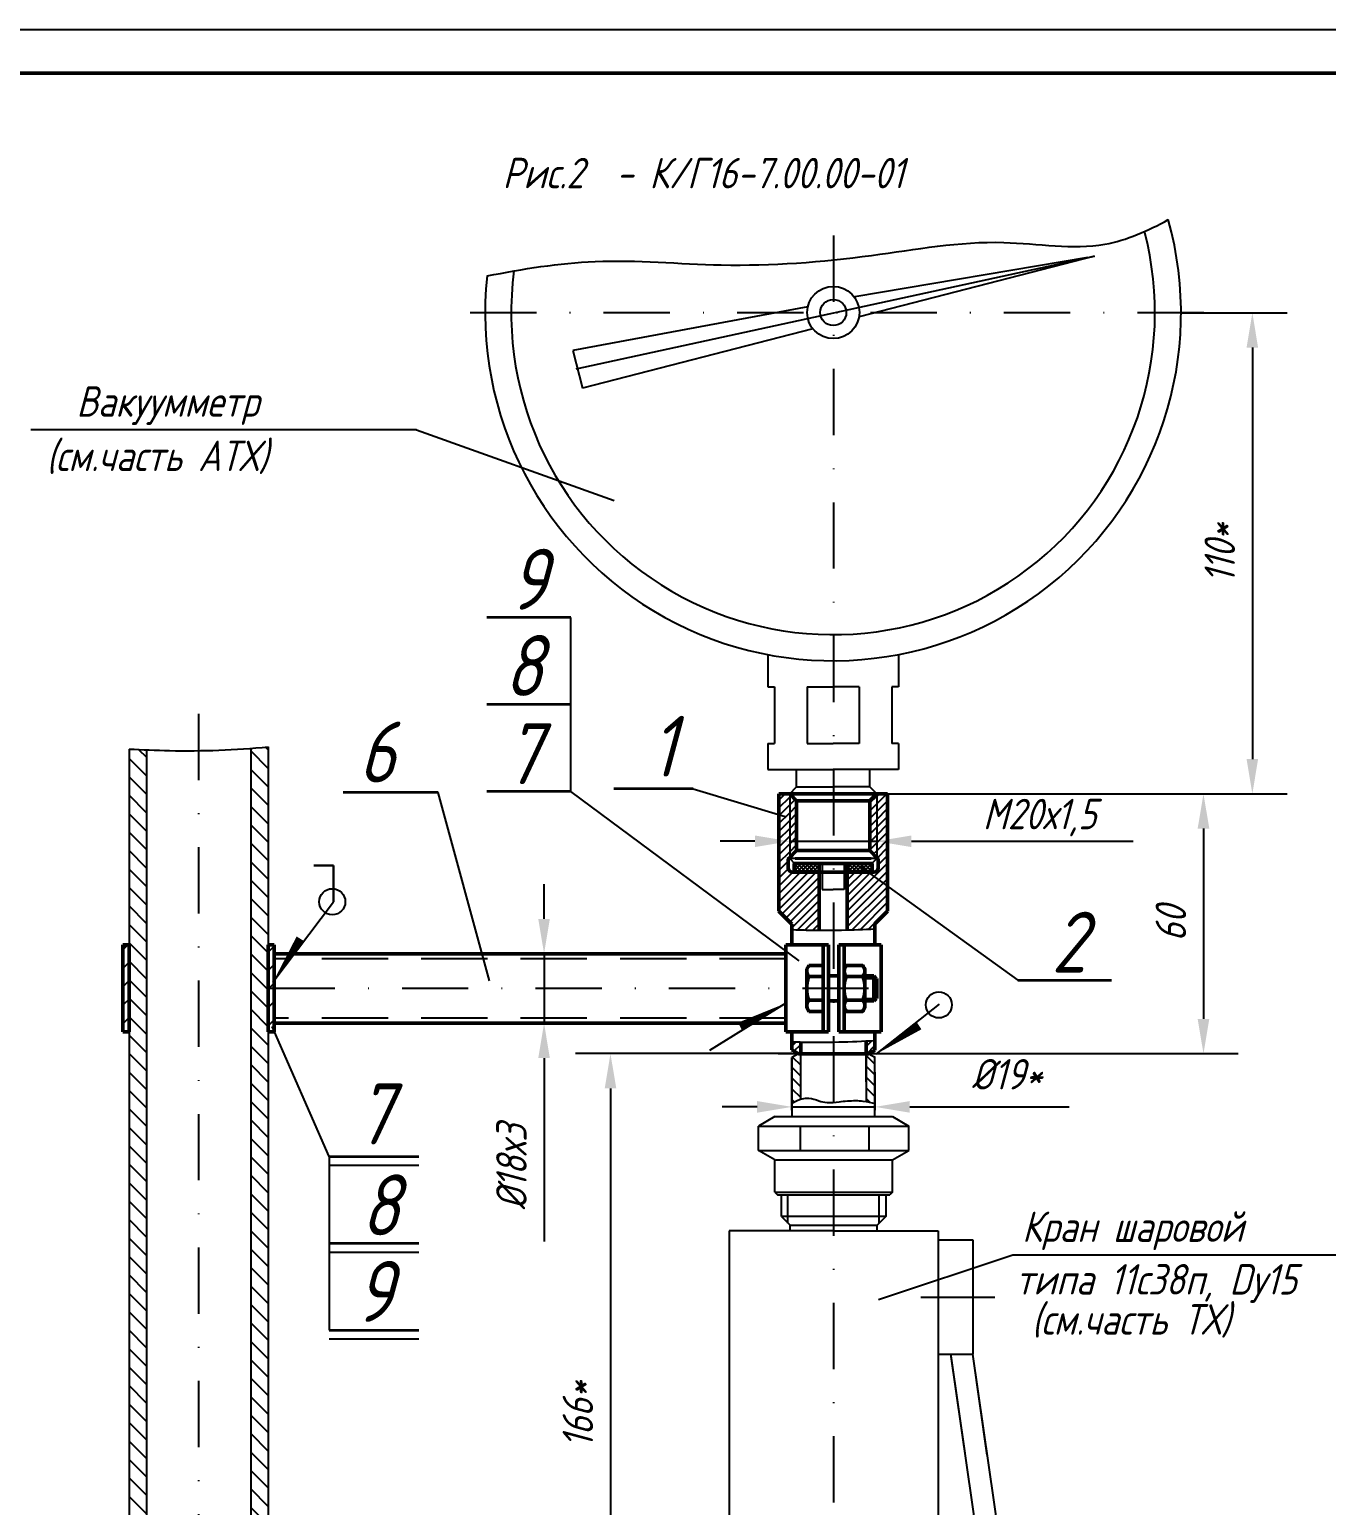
# Model space of a CAD drawing. Header units: inches. Extents: x 7325 to 7955, y 1362 to 1659.
# Drawn here: x 7471.5 to 7620.6, y 1489.2 to 1658.9 of the extents above; entities that cross this region are included whole.
import ezdxf

# ---------------------------------------------------------------- set-up
doc = ezdxf.new("R2010")
doc.units = ezdxf.units.IN
doc.header["$LTSCALE"] = 0.6
doc.header["$MEASUREMENT"] = 0
doc.linetypes.add('DASHDOT', pattern=[25.4, 12.7, -6.35, 0, -6.35])
doc.linetypes.add('DASHED', pattern=[19.05, 12.7, -6.35])
doc.styles.get("Standard").update_dxf_attribs({"font": 'romand.shx', "width": 0.8, "oblique": 15, "height": 3.5})
doc.dimstyles.get("Standard").update_dxf_attribs({"dimtxt": 3.5, "dimasz": 4, "dimexe": 4, "dimexo": 0, "dimgap": 2, "dimtad": 1, "dimrnd": 0.05, "dimtxsty": 'Standard', "dimcen": 0.09, "dimadec": 0, "dimazin": 2, "dimtfac": 1, "dimtmove": 0, "dimatfit": 3, "dimfxl": 0.18, "dimtolj": 1, "dimtzin": 0, "dimlwd": 25, "dimlwe": 25, "dimarcsym": 0})

# ---------------------------------------------------------------- blocks, each defined once
blk = doc.blocks.new('*X8')
at = {"color": 0}
for p, q in [((1145.52, 802.47), (1147.24, 804.19)), ((1145.52, 803.37), (1146.34, 804.19)), ((1147.42, 802.19), (1145.52, 804.09)), ((1146.53, 802.19), (1145.52, 803.2)), ((1145.63, 802.19), (1145.52, 802.3)), ((1146.13, 802.19), (1148.13, 804.19)), ((1148.32, 802.19), (1146.32, 804.19)), ((1147.03, 802.19), (1149.03, 804.19)), ((1149.22, 802.19), (1147.22, 804.19)), ((1147.93, 802.19), (1149.93, 804.19)), ((1150.12, 802.19), (1148.12, 804.19)), ((1148.83, 802.19), (1150.83, 804.19)), ((1151.02, 802.19), (1149.02, 804.19)), ((1149.73, 802.19), (1151.27, 803.73)), ((1151.27, 802.83), (1149.91, 804.19)), ((1150.62, 802.19), (1151.27, 802.84)), ((1151.27, 803.73), (1150.81, 804.19)), ((1157.77, 803.95), (1158.01, 804.19)), ((1157.77, 803.05), (1158.91, 804.19)), ((1159.1, 802.19), (1157.77, 803.52)), ((1158.2, 802.19), (1157.77, 802.62)), ((1157.81, 802.19), (1159.81, 804.19)), ((1160, 802.19), (1158, 804.19)), ((1158.71, 802.19), (1160.71, 804.19)), ((1160.89, 802.19), (1158.89, 804.19)), ((1159.6, 802.19), (1161.6, 804.19)), ((1161.79, 802.19), (1159.79, 804.19)), ((1160.5, 802.19), (1162.5, 804.19)), ((1162.69, 802.19), (1160.69, 804.19)), ((1161.4, 802.19), (1163.4, 804.19)), ((1163.52, 802.26), (1161.59, 804.19)), ((1162.3, 802.19), (1163.52, 803.41)), ((1163.52, 803.16), (1162.49, 804.19)), ((1163.2, 802.19), (1163.52, 802.51)), ((1163.52, 804.05), (1163.38, 804.19))]:
    blk.add_line(p, q, dxfattribs=at)
blk = doc.blocks.new('*D12')
at = {"color": 0, "lineweight": 25, "transparency": 16777216}
for p, q in [((7559.1, 1534.67), (7559.1, 1539.06)), ((7568.66, 1534.67), (7568.66, 1539.06)), ((7555.1, 1535.06), (7551.1, 1535.06)), ((7559.1, 1535.06), (7568.66, 1535.06)), ((7572.66, 1535.06), (7590.97, 1535.06))]:
    blk.add_line(p, q, dxfattribs=at)
at = {"color": 0, "transparency": 16777216}
for points in [[(7555.1, 1535.73), (7555.1, 1534.39), (7559.1, 1535.06)], [(7572.66, 1535.73), (7572.66, 1534.39), (7568.66, 1535.06)]]:
    blk.add_solid(points, dxfattribs=at)
at = {"layer": 'DEFPOINTS', "color": 0, "transparency": 16777216}
for p in [(7559.1, 1535.06), (7559.1, 1534.67), (7568.66, 1534.67)]:
    blk.add_point(p, dxfattribs=at)
at = {"color": 0, "transparency": 16777216, "insert": (7583.82, 1538.81), "char_height": 3.5, "attachment_point": 5}
blk.add_mtext('\\A1;%%C19*', dxfattribs=at)
blk = doc.blocks.new('*D18')
at = {"color": 0, "lineweight": 25, "transparency": 16777216}
for p, q in [((7559.1, 1541.18), (7534.25, 1541.18)), ((7538.25, 1537.18), (7538.25, 1462.18)), ((7559.41, 1458.18), (7534.25, 1458.18))]:
    blk.add_line(p, q, dxfattribs=at)
at = {"color": 0, "transparency": 16777216}
for points in [[(7537.59, 1537.18), (7538.92, 1537.18), (7538.25, 1541.18)], [(7537.59, 1462.18), (7538.92, 1462.18), (7538.25, 1458.18)]]:
    blk.add_solid(points, dxfattribs=at)
at = {"layer": 'DEFPOINTS', "color": 0, "transparency": 16777216}
for p in [(7559.1, 1541.18), (7538.25, 1458.18), (7559.41, 1458.18)]:
    blk.add_point(p, dxfattribs=at)
at = {"color": 0, "transparency": 16777216, "insert": (7534.5, 1499.68), "char_height": 3.5, "attachment_point": 5, "rotation": 90}
blk.add_mtext('\\A1;166*', dxfattribs=at)
blk = doc.blocks.new('*D31')
at = {"color": 0, "lineweight": 25, "transparency": 16777216}
for p, q in [((7570.1, 1571.06), (7610.42, 1571.06)), ((7606.42, 1567.06), (7606.42, 1545.18)), ((7567.93, 1541.18), (7610.42, 1541.18))]:
    blk.add_line(p, q, dxfattribs=at)
at = {"color": 0, "transparency": 16777216}
for points in [[(7605.75, 1567.06), (7607.09, 1567.06), (7606.42, 1571.06)], [(7605.75, 1545.18), (7607.09, 1545.18), (7606.42, 1541.18)]]:
    blk.add_solid(points, dxfattribs=at)
at = {"layer": 'DEFPOINTS', "color": 0, "transparency": 16777216}
for p in [(7570.1, 1571.06), (7567.93, 1541.18), (7606.42, 1541.18)]:
    blk.add_point(p, dxfattribs=at)
at = {"color": 0, "transparency": 16777216, "insert": (7602.67, 1556.12), "char_height": 3.5, "attachment_point": 5, "rotation": 90}
blk.add_mtext('\\A1;60', dxfattribs=at)
blk = doc.blocks.new('*D33')
at = {"color": 0, "lineweight": 25, "transparency": 16777216}
for p, q in [((7603.84, 1626.36), (7616.04, 1626.36)), ((7612.04, 1622.36), (7612.04, 1575.06)), ((7570.1, 1571.06), (7616.04, 1571.06))]:
    blk.add_line(p, q, dxfattribs=at)
at = {"color": 0, "transparency": 16777216}
for points in [[(7611.37, 1622.36), (7612.7, 1622.36), (7612.04, 1626.36)], [(7611.37, 1575.06), (7612.7, 1575.06), (7612.04, 1571.06)]]:
    blk.add_solid(points, dxfattribs=at)
at = {"layer": 'DEFPOINTS', "color": 0, "transparency": 16777216}
for p in [(7603.84, 1626.36), (7570.1, 1571.06), (7612.04, 1571.06)]:
    blk.add_point(p, dxfattribs=at)
at = {"color": 0, "transparency": 16777216, "insert": (7608.29, 1598.71), "char_height": 3.5, "attachment_point": 5, "rotation": 90}
blk.add_mtext('\\A1;110*', dxfattribs=at)
blk = doc.blocks.new('*D46')
at = {"color": 0, "lineweight": 25, "transparency": 16777216}
for p, q in [((7530.62, 1556.68), (7530.62, 1560.68)), ((7499.61, 1552.68), (7534.62, 1552.68)), ((7530.62, 1552.68), (7530.62, 1544.68)), ((7499.61, 1544.68), (7534.62, 1544.68)), ((7530.62, 1540.68), (7530.62, 1519.6))]:
    blk.add_line(p, q, dxfattribs=at)
at = {"color": 0, "transparency": 16777216}
for points in [[(7529.95, 1556.68), (7531.28, 1556.68), (7530.62, 1552.68)], [(7529.95, 1540.68), (7531.28, 1540.68), (7530.62, 1544.68)]]:
    blk.add_solid(points, dxfattribs=at)
at = {"layer": 'DEFPOINTS', "color": 0, "transparency": 16777216}
for p in [(7499.61, 1552.68), (7499.61, 1544.68), (7530.62, 1544.68)]:
    blk.add_point(p, dxfattribs=at)
at = {"color": 0, "transparency": 16777216, "insert": (7526.87, 1528.14), "char_height": 3.5, "attachment_point": 5, "rotation": 90}
blk.add_mtext('\\A1;%%C18х3', dxfattribs=at)

msp = doc.modelspace()

# ---------------------------------------------------------------- hatches: boundary and pattern name
h = msp.add_hatch()
h.set_pattern_fill('ANSI31', color=256, scale=12, angle=90)
edge = h.paths.add_edge_path()
edge.add_spline(control_points=[(7484.908, 1576.114), (7484.241, 1576.143), (7483.575, 1576.176), (7482.908, 1576.209)], knot_values=[26.0434142, 26.0434142, 26.0434142, 26.0434142, 28.0404309, 28.0404309, 28.0404309, 28.0404309], degree=3, periodic=0)
edge.add_line((7482.908, 1576.209), (7482.908, 1373.844))
edge.add_spline(control_points=[(7482.908, 1373.844), (7483.575, 1373.81), (7484.241, 1373.778), (7484.908, 1373.749)], knot_values=[26.0434142, 26.0434142, 26.0434142, 26.0434142, 28.0404281, 28.0404281, 28.0404281, 28.0404281], degree=3, periodic=0)
edge.add_spline(control_points=[(7484.908, 1373.749), (7484.908, 1373.749), (7484.908, 1373.749), (7484.908, 1373.749)], knot_values=[28.0404281, 28.0404281, 28.0404281, 28.0404281, 28.0404309, 28.0404309, 28.0404309, 28.0404309], degree=3, periodic=0)
edge.add_line((7484.908, 1373.749), (7484.908, 1407.216))
edge.add_line((7484.908, 1407.216), (7484.908, 1576.114))
edge = h.paths.add_edge_path()
edge.add_spline(control_points=[(7498.908, 1576.445), (7498.242, 1576.385), (7497.575, 1576.331), (7496.908, 1576.283)], knot_values=[40.0330603, 40.0330603, 40.0330603, 40.0330603, 42.0378358, 42.0378358, 42.0378358, 42.0378358], degree=3, periodic=0)
edge.add_line((7496.908, 1576.283), (7496.908, 1386.176))
edge.add_line((7496.908, 1386.176), (7498.908, 1386.176))
edge.add_line((7498.908, 1386.176), (7498.908, 1387.596))
edge.add_line((7498.908, 1387.596), (7498.813, 1387.495))
edge.add_line((7498.813, 1387.495), (7498.908, 1387.615))
edge.add_line((7498.908, 1387.615), (7498.908, 1387.676))
edge.add_line((7498.908, 1387.676), (7498.908, 1417.278))
edge.add_line((7498.908, 1417.278), (7498.908, 1576.445))
h = msp.add_hatch()
h.set_pattern_fill('ANSI31', color=256, scale=12)
h.paths.add_polyline_path([(7499.608, 1553.676), (7498.908, 1553.676), (7498.908, 1548.676), (7499.608, 1548.676), (7499.608, 1549.606), (7499.452, 1549.399), (7499.608, 1549.646), (7499.608, 1551.676)])
h.paths.add_polyline_path([(7499.608, 1548.676), (7498.908, 1548.676), (7498.908, 1543.676), (7499.608, 1543.676)])
h.paths.add_polyline_path([(7482.908, 1553.676), (7482.308, 1553.676), (7482.308, 1543.676), (7482.908, 1543.676)])
h = msp.add_hatch()
h.set_pattern_fill('ANSI31', color=256, scale=7, angle=90)
h.set_pattern_definition([(135, (1319.7996, 387.7135), (-0.61871843, -0.61871843), [])])
h.paths.add_polyline_path([(7568.658, 1541.176), (7568.657, 1541.176), (7568.633, 1541.162), (7568.653, 1541.176), (7567.658, 1541.176), (7567.658, 1537.954), (7567.658, 1535.669, -0.0148567), (7568.658, 1535.474)])
edge = h.paths.add_edge_path()
edge.add_line((7559.878, 1541.176), (7559.103, 1540.746))
edge.add_line((7559.103, 1540.746), (7559.103, 1535.478))
edge.add_arc((7561.689, 1531.107), 5.079, 108.01472, 120.60499, ccw=False)
edge.add_line((7560.118, 1535.936), (7560.118, 1541.176))
edge.add_line((7560.118, 1541.176), (7559.878, 1541.176))

# ---------------------------------------------------------------- linework, layer by layer
at = {"lineweight": 25}
for p, q in [((7324.634, 1658.937), (7954.634, 1658.937)), ((7558.853, 1569.987), (7558.853, 1563.733)), ((7568.853, 1569.987), (7568.853, 1563.733)), ((7554.853, 1565.6), (7550.853, 1565.6)), ((7558.853, 1565.6), (7568.853, 1565.6)), ((7572.853, 1565.6), (7598.324, 1565.6)), ((7482.208, 1553.676), (7482.208, 1543.676)), ((7482.908, 1553.676), (7482.308, 1553.676)), ((7499.608, 1553.676), (7499.608, 1543.676)), ((7567.507, 1549.835), (7568.811, 1549.835)), ((7567.507, 1547.517), (7568.811, 1547.517)), ((7482.908, 1543.676), (7482.308, 1543.676)), ((7567.93, 1541.176), (7559.887, 1541.176)), ((7559.103, 1540.746), (7559.103, 1533.956)), ((7559.103, 1539.135), (7559.103, 1540.746))]:
    msp.add_line(p, q, dxfattribs=at)
at = {"lineweight": 50}
for p, q in [((7344.634, 1653.937), (7949.634, 1653.937)), ((7557.603, 1571.058), (7557.603, 1557.562)), ((7557.603, 1571.058), (7570.103, 1571.058)), ((7558.103, 1571.058), (7569.603, 1571.058)), ((7558.853, 1571.058), (7559.653, 1570.258)), ((7559.653, 1570.258), (7559.653, 1564.533)), ((7559.653, 1570.258), (7563.853, 1570.258)), ((7568.053, 1570.258), (7563.853, 1570.258)), ((7568.853, 1571.058), (7568.053, 1570.258)), ((7568.053, 1570.258), (7568.053, 1564.533)), ((7570.103, 1571.058), (7570.103, 1557.548)), ((7558.678, 1563.455), (7558.678, 1562.558)), ((7558.751, 1563.631), (7559.653, 1564.533)), ((7559.353, 1563.058), (7563.853, 1563.058)), ((7559.353, 1563.058), (7559.353, 1562.058)), ((7559.653, 1564.543), (7563.853, 1564.543)), ((7562.228, 1563.058), (7562.228, 1555.373)), ((7568.053, 1564.543), (7563.853, 1564.543)), ((7568.353, 1563.058), (7563.853, 1563.058)), ((7565.478, 1563.058), (7565.478, 1555.405)), ((7568.955, 1563.631), (7568.053, 1564.533)), ((7568.353, 1563.058), (7568.353, 1562.058)), ((7569.028, 1563.455), (7569.028, 1562.558)), ((7559.178, 1562.058), (7563.853, 1562.058)), ((7568.528, 1562.058), (7563.853, 1562.058)), ((7559.103, 1556.067), (7557.603, 1557.562)), ((7568.658, 1556.108), (7570.103, 1557.548)), ((7559.103, 1556.067), (7559.103, 1553.676)), ((7482.208, 1553.676), (7482.908, 1553.676)), ((7482.208, 1553.676), (7482.208, 1543.676)), ((7482.908, 1553.676), (7482.308, 1553.676)), ((7482.908, 1553.676), (7482.908, 1543.676)), ((7482.908, 1553.676), (7482.908, 1543.676)), ((7499.608, 1553.676), (7498.908, 1553.676)), ((7498.908, 1553.676), (7498.908, 1543.676)), ((7499.608, 1553.676), (7499.608, 1543.676)), ((7558.403, 1553.676), (7558.403, 1543.676)), ((7563.308, 1553.676), (7558.403, 1553.676)), ((7569.358, 1553.676), (7564.508, 1553.676)), ((7558.403, 1552.676), (7499.608, 1552.676)), ((7561.05, 1551.316), (7560.806, 1550.894)), ((7561.05, 1551.316), (7562.708, 1551.316)), ((7562.708, 1551.316), (7562.708, 1546.036)), ((7565.352, 1551.316), (7565.108, 1550.894)), ((7565.352, 1551.316), (7567.264, 1551.316)), ((7567.264, 1551.316), (7567.508, 1550.894)), ((7560.806, 1550.894), (7560.806, 1546.441)), ((7561.024, 1550.033), (7562.708, 1550.033)), ((7564.508, 1550.116), (7563.308, 1550.116)), ((7565.108, 1550.894), (7565.108, 1546.441)), ((7565.327, 1550.033), (7567.29, 1550.033)), ((7567.507, 1550.116), (7568.533, 1550.116)), ((7567.508, 1550.894), (7567.508, 1546.441)), ((7568.533, 1550.116), (7568.533, 1547.236)), ((7568.533, 1550.116), (7568.811, 1549.835)), ((7560.806, 1546.441), (7561.04, 1546.036)), ((7561.024, 1547.32), (7562.708, 1547.32)), ((7564.508, 1547.236), (7563.308, 1547.236)), ((7565.108, 1546.441), (7565.342, 1546.036)), ((7565.327, 1547.32), (7567.29, 1547.32)), ((7567.508, 1546.441), (7567.274, 1546.036)), ((7567.507, 1547.236), (7568.533, 1547.236)), ((7568.533, 1547.236), (7568.811, 1547.517)), ((7558.403, 1544.676), (7499.608, 1544.676)), ((7561.04, 1546.036), (7562.708, 1546.036)), ((7565.342, 1546.036), (7567.274, 1546.036)), ((7482.208, 1543.676), (7482.908, 1543.676)), ((7499.608, 1543.676), (7498.908, 1543.676)), ((7563.308, 1543.676), (7558.403, 1543.676)), ((7559.103, 1543.676), (7559.103, 1541.606)), ((7569.358, 1543.676), (7564.508, 1543.676)), ((7567.658, 1542.643), (7567.658, 1541.176)), ((7567.658, 1542.643), (7567.658, 1541.181)), ((7559.887, 1541.176), (7559.103, 1541.611)), ((7559.878, 1541.176), (7559.103, 1541.606)), ((7567.938, 1541.176), (7559.878, 1541.176)), ((7567.93, 1541.176), (7559.887, 1541.176)), ((7560.118, 1542.521), (7560.118, 1541.176)), ((7560.118, 1542.521), (7560.118, 1541.181)), ((7567.93, 1541.176), (7568.658, 1541.58)), ((7567.938, 1541.176), (7568.658, 1541.575))]:
    msp.add_line(p, q, dxfattribs=at)
at = {"linetype": 'DASHDOT'}
for p, q in [((7563.908, 1635.248), (7563.908, 1423.176)), ((7606.445, 1626.358), (7520.452, 1626.358)), ((7490.908, 1580.258), (7490.908, 1389.755))]:
    msp.add_line(p, q, dxfattribs=at)
for p, q in [((7534.326, 1619.923), (7593.89, 1632.875)), ((7593.122, 1632.708), (7566.332, 1628.199)), ((7593.89, 1632.875), (7566.822, 1625.895)), ((7560.94, 1627.065), (7533.912, 1622.039)), ((7561.517, 1624.527), (7535.032, 1617.697)), ((7533.912, 1622.039), (7535.032, 1617.697)), ((7515.958, 1612.89), (7471.61, 1612.89)), ((7515.958, 1612.89), (7538.66, 1604.782)), ((7533.711, 1571.329), (7533.711, 1591.329)), ((7556.353, 1587.068), (7556.353, 1583.358)), ((7571.353, 1587.068), (7571.353, 1583.358)), ((7556.353, 1583.358), (7557.103, 1583.358)), ((7557.103, 1583.358), (7557.103, 1576.858)), ((7560.853, 1583.358), (7560.853, 1576.858)), ((7560.853, 1583.358), (7563.853, 1583.358)), ((7566.853, 1583.358), (7563.853, 1583.358)), ((7566.853, 1583.358), (7566.853, 1582.198)), ((7566.853, 1583.358), (7566.853, 1576.858)), ((7570.603, 1583.358), (7570.603, 1576.858)), ((7571.353, 1583.358), (7570.603, 1583.358)), ((7556.353, 1576.858), (7557.103, 1576.858)), ((7556.353, 1576.858), (7556.353, 1573.858)), ((7560.853, 1576.858), (7563.853, 1576.858)), ((7566.853, 1576.858), (7563.853, 1576.858)), ((7571.353, 1576.858), (7570.603, 1576.858)), ((7571.353, 1576.858), (7571.353, 1573.858)), ((7556.353, 1573.858), (7563.853, 1573.858)), ((7559.653, 1571.858), (7559.653, 1573.878)), ((7571.353, 1573.858), (7563.853, 1573.858)), ((7568.053, 1571.858), (7568.053, 1573.878)), ((7547.763, 1571.646), (7558.343, 1568.456)), ((7558.853, 1571.058), (7559.653, 1571.858)), ((7559.653, 1571.858), (7563.853, 1571.858)), ((7568.053, 1571.858), (7563.853, 1571.858)), ((7568.853, 1571.058), (7568.053, 1571.858)), ((7568.853, 1571.058), (7568.053, 1571.858)), ((7524.347, 1549.546), (7518.446, 1571.196)), ((7559.958, 1551.841), (7533.711, 1571.329)), ((7558.853, 1571.058), (7558.853, 1563.638)), ((7568.853, 1571.058), (7568.053, 1570.258)), ((7568.853, 1571.058), (7568.853, 1563.638)), ((7568.853, 1563.638), (7558.853, 1563.638)), ((7558.853, 1563.638), (7559.413, 1563.058)), ((7562.603, 1563.058), (7562.603, 1560.058)), ((7565.103, 1563.058), (7565.103, 1560.058)), ((7568.043, 1564.603), (7568.043, 1564.543)), ((7568.853, 1563.638), (7568.293, 1563.058)), ((7566.973, 1562.702), (7585.063, 1549.616)), ((7562.603, 1560.058), (7563.853, 1560.058)), ((7565.103, 1560.058), (7563.853, 1560.058)), ((7499.452, 1549.399), (7506.414, 1558.641)), ((7559.103, 1556.058), (7559.103, 1553.676)), ((7558.403, 1546.979), (7549.629, 1541.552)), ((7568.805, 1541.134), (7576.083, 1546.888)), ((7505.916, 1529.374), (7499.376, 1544.302)), ((7559.878, 1541.176), (7557.545, 1541.176)), ((7559.878, 1541.176), (7559.103, 1540.746)), ((7563.908, 1541.171), (7567.947, 1541.171)), ((7567.938, 1541.176), (7568.658, 1540.776)), ((7567.947, 1541.171), (7568.663, 1540.774)), ((7557.158, 1533.956), (7555.258, 1532.856)), ((7555.258, 1530.056), (7555.258, 1532.856)), ((7555.258, 1532.836), (7572.558, 1532.836)), ((7557.158, 1533.956), (7563.908, 1533.956)), ((7560.078, 1530.081), (7560.078, 1532.811)), ((7563.908, 1533.956), (7570.658, 1533.956)), ((7567.998, 1530.081), (7567.998, 1532.811)), ((7570.658, 1533.956), (7572.558, 1532.856)), ((7572.558, 1530.056), (7572.558, 1532.856)), ((7505.916, 1529.374), (7505.916, 1509.374)), ((7555.258, 1530.056), (7572.558, 1530.056)), ((7557.158, 1528.956), (7555.258, 1530.056)), ((7570.658, 1528.956), (7572.558, 1530.056)), ((7505.916, 1528.374), (7516.214, 1528.374)), ((7557.158, 1525.256), (7557.158, 1528.956)), ((7557.203, 1528.961), (7570.633, 1528.961)), ((7570.658, 1525.256), (7570.658, 1528.956)), ((7557.158, 1525.256), (7557.458, 1524.956)), ((7557.163, 1525.251), (7570.653, 1525.251)), ((7557.458, 1524.956), (7563.908, 1524.956)), ((7557.923, 1522.451), (7557.923, 1524.956)), ((7558.658, 1521.706), (7558.658, 1524.956)), ((7563.908, 1524.956), (7570.358, 1524.956)), ((7569.158, 1521.706), (7569.158, 1524.956)), ((7570.658, 1525.256), (7570.358, 1524.956)), ((7557.908, 1522.456), (7558.908, 1521.456)), ((7557.923, 1522.491), (7569.913, 1522.491)), ((7569.908, 1522.456), (7568.908, 1521.456)), ((7563.908, 1520.801), (7551.908, 1520.801)), ((7558.908, 1520.801), (7558.908, 1521.456)), ((7558.918, 1521.456), (7568.893, 1521.456)), ((7563.908, 1520.801), (7575.908, 1520.801)), ((7568.908, 1520.801), (7568.908, 1521.456)), ((7575.878, 1519.756), (7579.908, 1519.756)), ((7505.916, 1518.374), (7516.214, 1518.374)), ((7569.065, 1512.914), (7584.513, 1518.032)), ((7584.513, 1518.032), (7628.624, 1518.032)), ((7573.931, 1513.191), (7582.446, 1513.191)), ((7505.916, 1508.374), (7516.214, 1508.374)), ((7575.878, 1506.626), (7579.908, 1506.626)), ((7581.769, 1476.099), (7577.372, 1506.626)), ((7579.013, 1495.233), (7577.399, 1506.439)), ((7581.569, 1495.022), (7579.898, 1506.626)), ((7584.203, 1476.737), (7579.898, 1506.626))]:
    msp.add_line(p, q)
at = {"lineweight": 35}
for p, q in [((7533.711, 1591.329), (7524.028, 1591.329)), ((7533.711, 1581.329), (7524.028, 1581.329)), ((7547.763, 1571.646), (7538.638, 1571.646)), ((7518.446, 1571.196), (7507.533, 1571.196)), ((7533.711, 1571.329), (7524.028, 1571.329)), ((7585.063, 1549.616), (7595.833, 1549.616)), ((7505.916, 1529.374), (7516.214, 1529.374)), ((7505.916, 1519.374), (7516.214, 1519.374)), ((7505.916, 1509.374), (7516.214, 1509.374))]:
    msp.add_line(p, q, dxfattribs=at)
at = {"linetype": 'Continuous'}
for p, q in [((7482.908, 1576.209), (7482.908, 1373.844)), ((7484.908, 1576.114), (7484.908, 1373.749)), ((7496.908, 1576.283), (7496.908, 1373.918)), ((7498.908, 1576.445), (7498.908, 1374.08)), ((7482.208, 1553.676), (7482.208, 1543.676)), ((7499.608, 1553.676), (7499.608, 1543.676)), ((7560.118, 1535.936), (7560.118, 1541.176)), ((7567.658, 1537.954), (7567.658, 1541.176)), ((7551.908, 1520.801), (7551.908, 1481.051)), ((7575.908, 1520.801), (7575.908, 1481.051)), ((7579.908, 1519.756), (7579.908, 1506.626))]:
    msp.add_line(p, q, dxfattribs=at)
at = {"color": 0}
for p, q in [((7557.603, 1570.329), (7558.333, 1571.058)), ((7557.603, 1569.431), (7558.853, 1570.681)), ((7558.853, 1570.681), (7559.042, 1570.869)), ((7558.853, 1569.782), (7559.491, 1570.42)), ((7568.053, 1570.002), (7568.853, 1570.802)), ((7568.053, 1569.104), (7568.853, 1569.904)), ((7568.853, 1569.904), (7570.007, 1571.058)), ((7568.853, 1570.802), (7569.109, 1571.058)), ((7568.853, 1569.006), (7570.103, 1570.256)), ((7557.603, 1568.532), (7558.853, 1569.782)), ((7557.603, 1567.634), (7558.853, 1568.884)), ((7558.853, 1568.884), (7559.653, 1569.684)), ((7558.853, 1567.986), (7559.653, 1568.786)), ((7568.053, 1568.206), (7568.853, 1569.006)), ((7568.053, 1567.308), (7568.853, 1568.108)), ((7568.853, 1568.108), (7570.103, 1569.358)), ((7568.853, 1567.21), (7570.103, 1568.46)), ((7557.603, 1566.736), (7558.853, 1567.986)), ((7557.603, 1565.838), (7558.853, 1567.088)), ((7558.853, 1567.088), (7559.653, 1567.888)), ((7558.853, 1566.19), (7559.653, 1566.99)), ((7568.053, 1566.41), (7568.853, 1567.21)), ((7568.853, 1566.312), (7570.103, 1567.562)), ((7568.853, 1565.414), (7570.103, 1566.664)), ((7557.603, 1564.94), (7558.853, 1566.19)), ((7557.603, 1564.042), (7558.853, 1565.292)), ((7558.853, 1565.292), (7559.653, 1566.092)), ((7558.853, 1564.394), (7559.653, 1565.194)), ((7568.053, 1565.512), (7568.853, 1566.312)), ((7568.053, 1564.614), (7568.853, 1565.414)), ((7568.853, 1564.516), (7570.103, 1565.766)), ((7568.911, 1563.676), (7570.103, 1564.868)), ((7557.603, 1563.144), (7558.853, 1564.394)), ((7557.603, 1562.246), (7558.678, 1563.321)), ((7565.478, 1558.447), (7570.103, 1563.072)), ((7568.462, 1564.125), (7568.853, 1564.516)), ((7569.028, 1562.895), (7570.103, 1563.97)), ((7557.603, 1561.348), (7558.693, 1562.438)), ((7557.603, 1557.756), (7561.905, 1562.058)), ((7557.603, 1558.654), (7561.007, 1562.058)), ((7557.603, 1559.552), (7560.109, 1562.058)), ((7557.603, 1560.45), (7559.211, 1562.058)), ((7557.955, 1557.21), (7562.228, 1561.483)), ((7565.478, 1557.549), (7570.103, 1562.174)), ((7565.478, 1562.039), (7565.497, 1562.058)), ((7565.478, 1561.141), (7566.395, 1562.058)), ((7565.478, 1560.243), (7567.293, 1562.058)), ((7565.478, 1559.345), (7568.191, 1562.058)), ((7558.405, 1556.762), (7562.228, 1560.585)), ((7558.855, 1556.314), (7562.228, 1559.687)), ((7565.478, 1556.651), (7570.103, 1561.276)), ((7565.478, 1555.753), (7570.103, 1560.378)), ((7559.103, 1555.664), (7562.228, 1558.789)), ((7566.045, 1555.422), (7570.103, 1559.48)), ((7566.978, 1555.457), (7570.103, 1558.582)), ((7559.761, 1555.424), (7562.228, 1557.891)), ((7560.634, 1555.399), (7562.228, 1556.993)), ((7567.919, 1555.5), (7570.103, 1557.684)), ((7561.514, 1555.381), (7562.228, 1556.095)), ((7567.658, 1542.018), (7568.321, 1542.681)), ((7559.103, 1542.024), (7559.613, 1542.534)), ((7559.348, 1541.475), (7560.118, 1542.245)), ((7567.714, 1541.176), (7568.658, 1542.12))]:
    msp.add_line(p, q, dxfattribs=at)
at = {"lineweight": 40}
msp.add_line((7568.229, 1563.638), (7559.495, 1563.638), dxfattribs=at)
at = {"lineweight": 30}
for p, q in [((7506.414, 1562.815), (7504.148, 1562.815)), ((7506.414, 1558.641), (7506.414, 1562.815))]:
    msp.add_line(p, q, dxfattribs=at)
at = {"linetype": 'Continuous', "lineweight": 50}
for p, q in [((7568.658, 1553.676), (7568.658, 1556.108)), ((7562.708, 1553.676), (7562.708, 1543.676)), ((7563.308, 1553.676), (7563.308, 1543.676)), ((7564.508, 1553.676), (7564.508, 1543.676)), ((7565.108, 1553.676), (7565.108, 1543.676)), ((7569.358, 1543.676), (7569.358, 1553.676)), ((7568.658, 1541.575), (7568.658, 1543.676))]:
    msp.add_line(p, q, dxfattribs=at)
at = {"linetype": 'DASHED', "lineweight": 25}
for p, q in [((7558.403, 1552.076), (7499.608, 1552.076)), ((7558.403, 1545.276), (7499.608, 1545.276))]:
    msp.add_line(p, q, dxfattribs=at)
at = {"lineweight": 60}
msp.add_line((7568.811, 1549.835), (7568.811, 1547.517), dxfattribs=at)
at = {"linetype": 'DASHDOT', "lineweight": 25}
msp.add_line((7567.93, 1548.676), (7498.908, 1548.676), dxfattribs=at)
at = {"color": 0, "linetype": 'ByBlock'}
for p, q in [((7567.658, 1541.111), (7567.658, 1535.669)), ((7569.908, 1524.956), (7569.908, 1522.456))]:
    msp.add_line(p, q, dxfattribs=at)
at = {"linetype": 'Continuous', "lineweight": 25}
msp.add_line((7568.658, 1533.956), (7568.658, 1540.776), dxfattribs=at)
for points, format in [([(7499.452, 1549.399, 0, 1, 0), (7502.598, 1554.39, 1, 1, 0)], "xyseb"), ([(7558.403, 1546.979, 0, 1, 0), (7553.145, 1544.303, 1, 1, 0)], "xyseb"), ([(7568.805, 1541.134, 0, 1, 0), (7573.721, 1544.396, 1, 1, 0)], "xyseb"), ([(7559.132, 1535.495, -0.0626564), (7560.299, 1535.991, -0.0965758), (7561.057, 1536.056, -0.0665027), (7562.204, 1535.774, 0.0811984), (7563.152, 1535.571, 0.0495819), (7564.533, 1535.639, -0.0359464), (7566.432, 1535.786, -0.036441), (7567.269, 1535.729, -0.0210298), (7568.687, 1535.467)], "xyb")]:
    msp.add_lwpolyline(points, format=format)
for centre, radius in [((7563.864, 1626.395), 3), ((7563.864, 1626.395), 1.5), ((7506.27, 1558.645), 1.5), ((7576.003, 1546.786), 1.5)]:
    msp.add_circle(centre, radius)
for radius, start, end in [(40, 173.90099, 15.54409), (37, 172.50816, 14.64803)]:
    msp.add_arc((7563.841, 1626.356), radius, start, end)
at = {"lineweight": 50}
for centre, radius, start, end in [((7558.928, 1563.455), 0.25, 135, 180), ((7568.778, 1563.455), 0.25, 360, 45), ((7559.178, 1562.558), 0.5, 180, 270), ((7568.528, 1562.558), 0.5, 270, 0), ((7561.706, 1550.668), 0.889, 133.18259, 225.63198), ((7566.009, 1550.668), 0.889, 133.18259, 225.63198), ((7566.608, 1550.668), 0.889, 318.55095, 46.81741), ((7565.126, 1548.676), 4.32, 161.69619, 198.84328), ((7569.428, 1548.676), 4.32, 161.69619, 198.2971), ((7563.188, 1548.676), 4.32, 341.15672, 18.96192), ((7561.706, 1546.696), 0.889, 138.83398, 227.9371), ((7566.009, 1546.696), 0.889, 135.39863, 227.9371), ((7566.608, 1546.696), 0.889, 312.0629, 41.16602)]:
    msp.add_arc(centre, radius, start, end, dxfattribs=at)
for points, knots in [([(7524.068, 1630.605), (7528.192, 1631.41), (7537.102, 1632.895), (7551.929, 1631.385), (7567.641, 1632.572), (7582.146, 1635.325), (7594.078, 1633.087), (7600.016, 1635.798), (7602.378, 1637.075)], [3.6322161, 3.6322161, 3.6322161, 3.6322161, 16.1721331, 30.682949, 48.0046253, 63.2782253, 74.9040993, 82.7771316, 82.7771316, 82.7771316, 82.7771316]), ([(7482.908, 1576.209), (7484.457, 1576.132), (7489.798, 1575.881), (7495.135, 1576.107), (7498.908, 1576.445)], [26.0434142, 26.0434142, 26.0434142, 26.0434142, 30.682949, 42.0378358, 42.0378358, 42.0378358, 42.0378358]), ([(7559.103, 1555.448), (7559.726, 1555.424), (7562.913, 1555.324), (7566.099, 1555.393), (7568.658, 1555.54)], [28.8183716, 28.8183716, 28.8183716, 28.8183716, 30.682949, 38.365191, 38.365191, 38.365191, 38.365191]), ([(7559.103, 1542.55), (7559.521, 1542.536), (7562.709, 1542.447), (7565.895, 1542.527), (7568.658, 1542.701)], [29.4321861, 29.4321861, 29.4321861, 29.4321861, 30.682949, 38.980649, 38.980649, 38.980649, 38.980649])]:
    msp.add_open_spline(points, degree=3, knots=knots)
for points in [[(7554.853, 1566.266), (7554.853, 1564.933), (7558.853, 1565.6)], [(7572.853, 1566.266), (7572.853, 1564.933), (7568.853, 1565.6)]]:
    msp.add_solid(points)
at = {"layer": 'DEFPOINTS', "color": 0, "linetype": 'ByBlock'}
for p in [(7569.603, 1571.058), (7568.673, 1538.091), (7569.908, 1523.156)]:
    msp.add_point(p, dxfattribs=at)
at = {"layer": 'DEFPOINTS', "color": 0, "linetype": 'ByBlock', "lineweight": 50}
for p in [(7562.708, 1550.356), (7562.708, 1546.996)]:
    msp.add_point(p, dxfattribs=at)

# ---------------------------------------------------------------- block references
at = {"xscale": 0.5, "yscale": 0.5, "zscale": 0.5}
msp.add_blockref('*X8', (6986.593, 1160.963), dxfattribs=at)

# ---------------------------------------------------------------- texts
at = {"lineweight": 35, "insert": (7525.838, 1644.181), "char_height": 3.5, "attachment_point": 1}
msp.add_mtext_dynamic_manual_height_columns('Рис.2  - К/Г16-7.00.00-01', width=82.40303, gutter_width=17.5, heights=[0], dxfattribs=at)
at = {"char_height": 3.5, "attachment_point": 1}
for s, insert in [('Вакуумметр  ', (7476.861, 1617.922)), ('(см.часть АТХ) ', (7473.391, 1611.669)), ('Кран шаровой ', (7585.568, 1523.038)), ('типа 11с38п, Dу15 ', (7584.825, 1516.982)), ('(см.часть ТХ) ', (7586.655, 1512.373))]:
    msp.add_mtext_dynamic_manual_height_columns(s, width=82.40303, gutter_width=17.5, heights=[0], dxfattribs=dict(at, insert=insert))
at = {"linetype": 'Continuous', "lineweight": 30, "char_height": 7, "width": 19.02954, "attachment_point": 1}
for s, insert in [('9', (7526.589, 1599.234)), ('8', (7526.004, 1589.303)), ('1', (7542.806, 1580.026)), ('6', (7509.245, 1579.371)), ('7', (7526.102, 1579.176)), ('2', (7588.94, 1557.499)), ('7', (7509.005, 1537.756)), ('8', (7509.548, 1527.285)), ('9', (7508.878, 1517.349))]:
    msp.add_mtext(s, dxfattribs=dict(at, insert=insert))
at = {"insert": (7587.589, 1568.325), "char_height": 3.5, "attachment_point": 5}
msp.add_mtext('\\A1;М20х1,5', dxfattribs=at)

# ---------------------------------------------------------------- dimensions: what is measured, and where the dimension line sits
for base, p1, p2, text, picture, middle in [((7612.038, 1571.058), (7603.841, 1626.358), (7570.103, 1571.058), '110*', '*D33', (7608.288, 1598.708)), ((7606.42, 1541.176), (7570.103, 1571.058), (7567.93, 1541.176), '60', '*D31', (7602.67, 1556.117)), ((7530.615, 1544.676), (7499.608, 1552.676), (7499.608, 1544.676), '%%C18х3', '*D46', (7526.865, 1528.14)), ((7538.253, 1458.176), (7559.103, 1541.176), (7559.408, 1458.176), '166*', '*D18', (7534.503, 1499.676))]:
    dim = msp.add_linear_dim(base=base, p1=p1, p2=p2, angle=90, text=text, dimstyle='Standard')
    dim.commit()
    dim.dimension.update_dxf_attribs({"geometry": picture, "text_midpoint": middle})
dim = msp.add_linear_dim(base=(7559.103, 1535.059), p1=(7568.658, 1534.669), p2=(7559.103, 1534.669), text='%%C19*', dimstyle='Standard')
dim.commit()
dim.dimension.update_dxf_attribs({"geometry": '*D12', "text_midpoint": (7583.816, 1535.059), "dimtype": 160})

doc.saveas('drawing.dxf')
